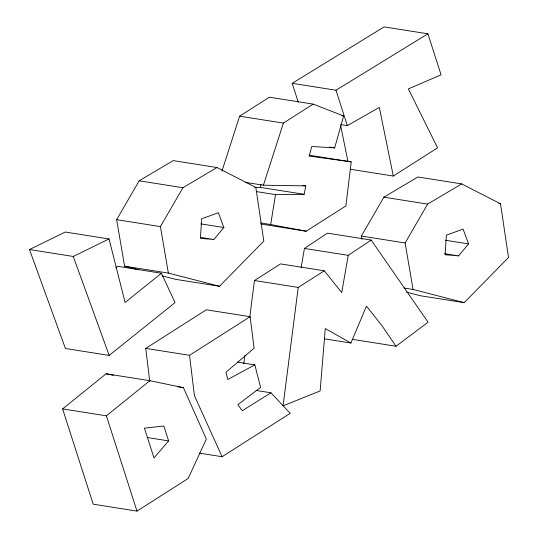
<?xml version="1.0" encoding="UTF-8"?>
<svg xmlns="http://www.w3.org/2000/svg" width="538" height="538" viewBox="0 0 538 538"><rect width="100%" height="100%" fill="white"/><g stroke="black" fill="none" stroke-linecap="round" stroke-linejoin="round"><path stroke-width="0.81" d="M309.101 155.213L351.227 161.864L345.873 205.94L306.183 231.219L260.755 223.996M243.788 363.829L244.851 355.497M249.753 317.171L254.447 280.513L280.533 263.896L324.306 270.809L341.724 292.585L348.234 255.342L371.173 240.069L428.073 322.208L396.029 346.243L352.255 339.33M324.306 270.809L298.22 287.426L283.075 405.834L320.137 390.944L325.282 328.577L350.917 343.029L366.472 306.129L381.738 325.382L396.029 346.243M306.183 231.219L270.681 224.534L275.517 194.615L304.165 194.312L305.772 185.879L302.47 185.354M301.132 267.46L304.454 248.428L327.4 233.156L371.173 240.069M254.662 187.459L260.385 187.399L260.97 184.332M351.227 161.864L309.155 156.067L311.751 146.511L334.676 147.876L343.647 115.986L313.177 104.116L269.404 97.203L239.605 116.181L221.945 171.124M245.241 182.335L263.412 185.206L283.385 123.094L313.177 104.116M138.38 269.726L124.581 266.169L116.652 219.679L139.167 180.808L173.189 160.613L216.969 167.526L255.812 187.406L263.815 241.091L219.497 286.277L175.724 279.363L161.925 275.806M219.497 286.277L168.354 273.082L160.425 226.592L182.94 187.722L216.969 167.526M361.913 239.323L361.354 236.061L383.87 197.184L417.898 176.989L461.671 183.902L500.515 203.781L508.518 257.467L464.207 302.652L420.427 295.739L406.627 292.181M464.207 302.652L413.056 289.457L405.134 242.974L427.649 204.097L461.671 183.902M213.862 239.491L223.869 227.52L218.381 212.745L201.696 218.764L200.392 238.361L213.862 239.491L200.647 237.406M458.564 255.873L468.571 243.896L463.084 229.121L446.399 235.14L445.101 254.736L458.564 255.873L444.522 253.654M168.609 440.898L154.009 457.939L144.446 428.147L163.828 426.002L168.609 440.898L147.136 437.508M62.61 408.914L106.134 373.782L149.907 380.696L183.418 387.669L206.336 439.095L188.159 478.497L136.975 511.1L93.202 504.187L62.61 408.914L106.389 415.827L149.907 380.696M115.717 267.884L117.661 266.323L161.44 273.237L175.038 302.605L109.194 355.416L65.421 348.503L29.482 249.551L65.253 232.033L109.032 238.946L125.105 302.47L161.44 273.237M350.359 169.262L393.305 176.04L437.569 147.849L408.369 88.904L441.073 74.816L427.912 33.813L384.132 26.9L292.201 83.323L298.26 102.207M149.759 381.314L145.751 348.389L206.33 309.794L250.103 316.707L254.118 348.227L225.947 372.262L227.809 379.465L254.844 364.878L260.587 387.394L237.843 404.677L242.315 410.716L270.957 392.801L290.211 413.325L222.086 456.722L198.959 453.07M145.751 348.389L189.524 355.302L250.103 316.707M292.201 83.323L335.974 90.236L427.912 33.813M340.736 124.594L347.34 125.636L379.317 107.412L393.305 176.04M29.482 249.551L73.255 256.465L109.032 238.946M263.412 185.206L305.772 185.879M341.993 115.724L343.647 115.986M239.605 116.181L283.385 123.094M329.72 147.096L331.368 147.358M333.022 147.614L334.676 147.876M498.867 203.519L500.515 203.781M383.87 197.184L427.649 204.097M260.385 187.399L304.165 194.312M256.518 191.615L275.517 194.615M139.167 180.808L182.94 187.722M445.444 240.244L468.571 243.896M361.354 236.061L405.134 242.974M260.769 222.967L270.681 224.534M200.741 223.869L223.869 227.52M304.454 248.428L348.234 255.342M116.652 219.679L160.425 226.592M403.971 288.025L413.056 289.457M254.447 280.513L298.22 287.426M124.581 266.169L168.354 273.082M324.488 338.853L350.917 343.029M237.5 362.135L254.844 364.878M256.095 390.454L270.957 392.801M177.641 386.755L183.418 387.669M106.134 373.782L113.491 375.309M222.086 456.722L194.433 395.638L189.524 355.302M73.255 256.465L109.194 355.416M335.974 90.236L347.34 125.636M106.389 415.827L136.975 511.1M340.702 125.825L348.032 161.777"/></g></svg>
